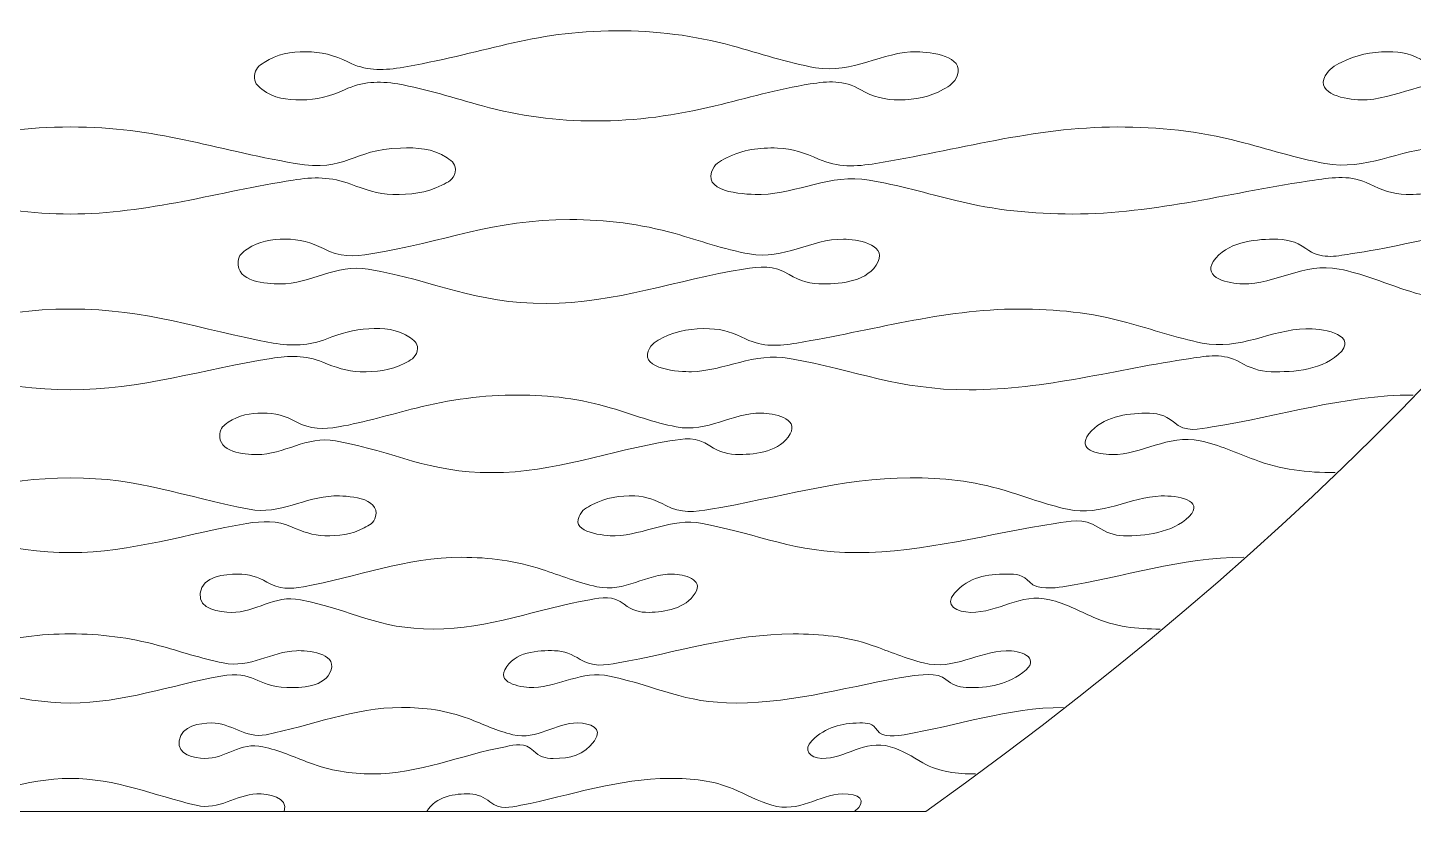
# Model space of a CAD drawing. Header units: centimetres. Extents: x -29.7 to 21.6, y -14.4 to 13.7.
# Drawn here: x -14.501 to -11.271, y -14.423 to -12.594 of the extents above; entities that cross this region are included whole.
import ezdxf

# ---------------------------------------------------------------- set-up
doc = ezdxf.new("R2010")
doc.units = ezdxf.units.CM
doc.header["$MEASUREMENT"] = 0
doc.layers.add('Layer 1', color=7, linetype='Continuous')

msp = doc.modelspace()

# ---------------------------------------------------------------- linework, layer by layer
at = {"layer": 'Layer 1', "color": 1, "lineweight": 9}
for points, knots in [([(-9.41625, -4.44965), (-9.41625, -7.29819), (-9.41625, -8.72246), (-9.66551, -10.14675), (-9.66551, -10.14675), (-9.91477, -11.57102), (-10.41326, -12.99531), (-12.40724, -14.41959)], [0, 0, 0, 0, 0.3333333, 0.3333333, 0.3333333, 0.3333333, 1, 1, 1, 1]), ([(-13.12894, -12.6011), (-13.32593, -12.6011), (-13.44388, -12.65647), (-13.63302, -12.68718), (-13.63302, -12.68718), (-13.67622, -12.69418), (-13.71389, -12.69431), (-13.7548, -12.67375), (-13.7548, -12.67375), (-13.78632, -12.65791), (-13.81708, -12.6497), (-13.85269, -12.65013), (-13.85269, -12.65013), (-13.88791, -12.65055), (-13.9189, -12.65425), (-13.94973, -12.67484), (-13.94973, -12.67484), (-13.96174, -12.68285), (-13.97101, -12.68986), (-13.97228, -12.70612)], [0, 0, 0, 0, 0.1666667, 0.1666667, 0.1666667, 0.1666667, 0.3333333, 0.3333333, 0.3333333, 0.3333333, 0.5, 0.5, 0.5, 0.5, 0.6666667, 0.6666667, 0.6666667, 0.6666667, 1, 1, 1, 1]), ([(-13.12894, -12.6011), (-13.03654, -12.6011), (-12.94788, -12.61175), (-12.85857, -12.63628), (-12.85857, -12.63628), (-12.79422, -12.65397), (-12.73115, -12.67555), (-12.66495, -12.68718), (-12.66495, -12.68718), (-12.57801, -12.70242), (-12.5102, -12.64911), (-12.42806, -12.65013), (-12.42806, -12.65013), (-12.39628, -12.65052), (-12.31652, -12.6595), (-12.33452, -12.70612)], [0, 0, 0, 0, 0.2, 0.2, 0.2, 0.2, 0.4, 0.4, 0.4, 0.4, 0.6, 0.6, 0.6, 0.6, 1, 1, 1, 1]), ([(-10.58427, -12.6011), (-10.77242, -12.6011), (-10.9469, -12.65976), (-11.12847, -12.68718), (-11.12847, -12.68718), (-11.16949, -12.69334), (-11.20509, -12.69928), (-11.24404, -12.67375), (-11.24404, -12.67375), (-11.27154, -12.65572), (-11.29867, -12.64973), (-11.3309, -12.65013), (-11.3309, -12.65013), (-11.36965, -12.6506), (-11.40441, -12.65698), (-11.43947, -12.67484), (-11.43947, -12.67484), (-11.45461, -12.68256), (-11.46783, -12.69006), (-11.47661, -12.70612)], [0, 0, 0, 0, 0.1666667, 0.1666667, 0.1666667, 0.1666667, 0.3333333, 0.3333333, 0.3333333, 0.3333333, 0.5, 0.5, 0.5, 0.5, 0.6666667, 0.6666667, 0.6666667, 0.6666667, 1, 1, 1, 1]), ([(-13.97228, -12.70612), (-13.97352, -12.72163), (-13.966, -12.72903), (-13.95497, -12.73741), (-13.95497, -12.73741), (-13.92642, -12.75914), (-13.8974, -12.76172), (-13.86395, -12.76212), (-13.86395, -12.76212), (-13.82729, -12.76258), (-13.79542, -12.75338), (-13.76259, -12.73851), (-13.76259, -12.73851), (-13.72099, -12.71962), (-13.68253, -12.71751), (-13.63838, -12.72508), (-13.63838, -12.72508), (-13.571, -12.73666), (-13.50658, -12.75796), (-13.44107, -12.77596), (-13.44107, -12.77596), (-13.35417, -12.79982), (-13.26796, -12.81114), (-13.17789, -12.81114)], [0, 0, 0, 0, 0.1428571, 0.1428571, 0.1428571, 0.1428571, 0.2857143, 0.2857143, 0.2857143, 0.2857143, 0.4285714, 0.4285714, 0.4285714, 0.4285714, 0.5714286, 0.5714286, 0.5714286, 0.5714286, 0.7142857, 0.7142857, 0.7142857, 0.7142857, 1, 1, 1, 1]), ([(-12.33452, -12.70612), (-12.3408, -12.7224), (-12.35259, -12.72962), (-12.36643, -12.73741), (-12.36643, -12.73741), (-12.39932, -12.7559), (-12.43205, -12.76168), (-12.46896, -12.76212), (-12.46896, -12.76212), (-12.50225, -12.76253), (-12.53047, -12.75508), (-12.55933, -12.73851), (-12.55933, -12.73851), (-12.59903, -12.71566), (-12.63539, -12.71844), (-12.67728, -12.72508), (-12.67728, -12.72508), (-12.75226, -12.73701), (-12.82482, -12.75806), (-12.89832, -12.77596), (-12.89832, -12.77596), (-12.99072, -12.79847), (-13.08249, -12.81114), (-13.17789, -12.81114)], [0, 0, 0, 0, 0.1428571, 0.1428571, 0.1428571, 0.1428571, 0.2857143, 0.2857143, 0.2857143, 0.2857143, 0.4285714, 0.4285714, 0.4285714, 0.4285714, 0.5714286, 0.5714286, 0.5714286, 0.5714286, 0.7142857, 0.7142857, 0.7142857, 0.7142857, 1, 1, 1, 1]), ([(-11.47661, -12.70612), (-11.49997, -12.74886), (-11.42634, -12.76172), (-11.39439, -12.76212), (-11.39439, -12.76212), (-11.31034, -12.76317), (-11.2408, -12.70845), (-11.15158, -12.72508), (-11.15158, -12.72508), (-11.09169, -12.73626), (-11.03549, -12.75783), (-10.97796, -12.77596), (-10.97796, -12.77596), (-10.89663, -12.8016), (-10.81595, -12.81114), (-10.73119, -12.81114)], [0, 0, 0, 0, 0.2, 0.2, 0.2, 0.2, 0.4, 0.4, 0.4, 0.4, 0.6, 0.6, 0.6, 0.6, 1, 1, 1, 1]), ([(-15.29794, -12.93022), (-15.30102, -12.91257), (-15.29166, -12.90563), (-15.27899, -12.8972), (-15.27899, -12.8972), (-15.24398, -12.87397), (-15.20935, -12.87326), (-15.1704, -12.87428), (-15.1704, -12.87428), (-15.05589, -12.87726), (-15.04688, -12.93122), (-14.92483, -12.91015), (-14.92483, -12.91015), (-14.72965, -12.87645), (-14.6044, -12.82517), (-14.40121, -12.82517)], [0, 0, 0, 0, 0.2, 0.2, 0.2, 0.2, 0.4, 0.4, 0.4, 0.4, 0.6, 0.6, 0.6, 0.6, 1, 1, 1, 1]), ([(-13.50456, -12.93022), (-13.50148, -12.91257), (-13.51085, -12.90563), (-13.52351, -12.8972), (-13.52351, -12.8972), (-13.55853, -12.87397), (-13.59313, -12.87326), (-13.6321, -12.87428), (-13.6321, -12.87428), (-13.74655, -12.87726), (-13.75558, -12.93122), (-13.87766, -12.91015), (-13.87766, -12.91015), (-14.07282, -12.87645), (-14.1981, -12.82517), (-14.40121, -12.82517)], [0, 0, 0, 0, 0.2, 0.2, 0.2, 0.2, 0.4, 0.4, 0.4, 0.4, 0.6, 0.6, 0.6, 0.6, 1, 1, 1, 1]), ([(-12.90674, -12.93022), (-12.90121, -12.91117), (-12.88776, -12.90499), (-12.87241, -12.8972), (-12.87241, -12.8972), (-12.83352, -12.87752), (-12.79547, -12.87317), (-12.75314, -12.87428), (-12.75314, -12.87428), (-12.71842, -12.87519), (-12.68851, -12.88601), (-12.65768, -12.89985), (-12.65768, -12.89985), (-12.61238, -12.92021), (-12.57072, -12.91758), (-12.52431, -12.91015), (-12.52431, -12.91015), (-12.33681, -12.88021), (-12.15517, -12.82517), (-11.96108, -12.82517)], [0, 0, 0, 0, 0.1666667, 0.1666667, 0.1666667, 0.1666667, 0.3333333, 0.3333333, 0.3333333, 0.3333333, 0.5, 0.5, 0.5, 0.5, 0.6666667, 0.6666667, 0.6666667, 0.6666667, 1, 1, 1, 1]), ([(-11.11336, -12.93022), (-11.08433, -12.88495), (-11.18107, -12.87342), (-11.21478, -12.87428), (-11.21478, -12.87428), (-11.3041, -12.87657), (-11.3817, -12.92809), (-11.4771, -12.91015), (-11.4771, -12.91015), (-11.54547, -12.89732), (-11.61142, -12.8762), (-11.67844, -12.85875), (-11.67844, -12.85875), (-11.77195, -12.83442), (-11.8649, -12.82517), (-11.96108, -12.82517)], [0, 0, 0, 0, 0.2, 0.2, 0.2, 0.2, 0.4, 0.4, 0.4, 0.4, 0.6, 0.6, 0.6, 0.6, 1, 1, 1, 1]), ([(-15.29794, -12.93022), (-15.29401, -12.94867), (-15.28126, -12.95371), (-15.26701, -12.96088), (-15.26701, -12.96088), (-15.22974, -12.97966), (-15.19314, -12.9832), (-15.15273, -12.9822), (-15.15273, -12.9822), (-15.11761, -12.98132), (-15.08662, -12.97085), (-15.05478, -12.95842), (-15.05478, -12.95842), (-15.00931, -12.94072), (-14.96706, -12.94157), (-14.92048, -12.94884), (-14.92048, -12.94884), (-14.74752, -12.97583), (-14.58028, -13.02788), (-14.40121, -13.02788)], [0, 0, 0, 0, 0.1666667, 0.1666667, 0.1666667, 0.1666667, 0.3333333, 0.3333333, 0.3333333, 0.3333333, 0.5, 0.5, 0.5, 0.5, 0.6666667, 0.6666667, 0.6666667, 0.6666667, 1, 1, 1, 1]), ([(-13.50456, -12.93022), (-13.50849, -12.94867), (-13.52125, -12.95371), (-13.53545, -12.96088), (-13.53545, -12.96088), (-13.57277, -12.97966), (-13.60935, -12.9832), (-13.64974, -12.9822), (-13.64974, -12.9822), (-13.68486, -12.98132), (-13.71586, -12.97085), (-13.74773, -12.95842), (-13.74773, -12.95842), (-13.79319, -12.94072), (-13.83544, -12.94157), (-13.88198, -12.94884), (-13.88198, -12.94884), (-14.05495, -12.97583), (-14.2222, -13.02788), (-14.40121, -13.02788)], [0, 0, 0, 0, 0.1666667, 0.1666667, 0.1666667, 0.1666667, 0.3333333, 0.3333333, 0.3333333, 0.3333333, 0.5, 0.5, 0.5, 0.5, 0.6666667, 0.6666667, 0.6666667, 0.6666667, 1, 1, 1, 1]), ([(-12.90674, -12.93022), (-12.92428, -12.97979), (-12.8223, -12.98297), (-12.79098, -12.9822), (-12.79098, -12.9822), (-12.70563, -12.98009), (-12.63045, -12.93332), (-12.53985, -12.94884), (-12.53985, -12.94884), (-12.47119, -12.96059), (-12.40462, -12.98006), (-12.33724, -12.99665), (-12.33724, -12.99665), (-12.24726, -13.01881), (-12.15775, -13.02788), (-12.06539, -13.02788)], [0, 0, 0, 0, 0.2, 0.2, 0.2, 0.2, 0.4, 0.4, 0.4, 0.4, 0.6, 0.6, 0.6, 0.6, 1, 1, 1, 1]), ([(-11.11336, -12.93022), (-11.12641, -12.94694), (-11.14324, -12.95368), (-11.16166, -12.96088), (-11.16166, -12.96088), (-11.2031, -12.97712), (-11.24375, -12.98333), (-11.28803, -12.9822), (-11.28803, -12.9822), (-11.31902, -12.9814), (-11.34544, -12.97198), (-11.37253, -12.95842), (-11.37253, -12.95842), (-11.41658, -12.9364), (-11.45674, -12.94245), (-11.50135, -12.94884), (-11.50135, -12.94884), (-11.68928, -12.97579), (-11.87187, -13.02788), (-12.06539, -13.02788)], [0, 0, 0, 0, 0.1666667, 0.1666667, 0.1666667, 0.1666667, 0.3333333, 0.3333333, 0.3333333, 0.3333333, 0.5, 0.5, 0.5, 0.5, 0.6666667, 0.6666667, 0.6666667, 0.6666667, 1, 1, 1, 1]), ([(-13.237, -13.0409), (-13.41871, -13.0409), (-13.52665, -13.09227), (-13.70093, -13.12096), (-13.70093, -13.12096), (-13.74027, -13.12744), (-13.77443, -13.1278), (-13.81158, -13.10848), (-13.81158, -13.10848), (-13.84012, -13.09366), (-13.86794, -13.0861), (-13.90035, -13.08651), (-13.90035, -13.08651), (-13.93274, -13.08692), (-13.96112, -13.0905), (-13.9894, -13.1095), (-13.9894, -13.1095), (-14.00055, -13.11696), (-14.00906, -13.12359), (-14.01054, -13.1386)], [0, 0, 0, 0, 0.1666667, 0.1666667, 0.1666667, 0.1666667, 0.3333333, 0.3333333, 0.3333333, 0.3333333, 0.5, 0.5, 0.5, 0.5, 0.6666667, 0.6666667, 0.6666667, 0.6666667, 1, 1, 1, 1]), ([(-13.237, -13.0409), (-13.15309, -13.0409), (-13.07273, -13.05057), (-12.99177, -13.07365), (-12.99177, -13.07365), (-12.93417, -13.09006), (-12.8778, -13.11018), (-12.81841, -13.12096), (-12.81841, -13.12096), (-12.73786, -13.13559), (-12.67542, -13.08554), (-12.59948, -13.08651), (-12.59948, -13.08651), (-12.56997, -13.08689), (-12.4994, -13.09727), (-12.51881, -13.1386)], [0, 0, 0, 0, 0.2, 0.2, 0.2, 0.2, 0.4, 0.4, 0.4, 0.4, 0.6, 0.6, 0.6, 0.6, 1, 1, 1, 1]), ([(-10.90854, -13.0409), (-11.08449, -13.0409), (-11.24787, -13.09536), (-11.41776, -13.12096), (-11.41776, -13.12096), (-11.45461, -13.12649), (-11.48659, -13.13411), (-11.52141, -13.10848), (-11.52141, -13.10848), (-11.54527, -13.09091), (-11.56904, -13.08617), (-11.59767, -13.08651), (-11.59767, -13.08651), (-11.64336, -13.08708), (-11.70692, -13.09267), (-11.73742, -13.1386)], [0, 0, 0, 0, 0.2, 0.2, 0.2, 0.2, 0.4, 0.4, 0.4, 0.4, 0.6, 0.6, 0.6, 0.6, 1, 1, 1, 1]), ([(-14.01054, -13.1386), (-14.01522, -13.18666), (-13.94469, -13.19027), (-13.91314, -13.19067), (-13.91314, -13.19067), (-13.8413, -13.19158), (-13.78324, -13.14279), (-13.70701, -13.15624), (-13.70701, -13.15624), (-13.54619, -13.18462), (-13.46148, -13.23628), (-13.29235, -13.23628)], [0, 0, 0, 0, 0.25, 0.25, 0.25, 0.25, 0.5, 0.5, 0.5, 0.5, 1, 1, 1, 1]), ([(-12.51881, -13.1386), (-12.54113, -13.18621), (-12.60473, -13.19014), (-12.64573, -13.19067), (-12.64573, -13.19067), (-12.67558, -13.19103), (-12.70052, -13.18444), (-12.72601, -13.16869), (-12.72601, -13.16869), (-12.76179, -13.1466), (-12.79445, -13.15015), (-12.83232, -13.15624), (-12.83232, -13.15624), (-12.98604, -13.18088), (-13.13214, -13.23628), (-13.29235, -13.23628)], [0, 0, 0, 0, 0.2, 0.2, 0.2, 0.2, 0.4, 0.4, 0.4, 0.4, 0.6, 0.6, 0.6, 0.6, 1, 1, 1, 1]), ([(-11.73742, -13.1386), (-11.76272, -13.17676), (-11.70067, -13.19027), (-11.66947, -13.19067), (-11.66947, -13.19067), (-11.59135, -13.19165), (-11.52708, -13.13992), (-11.44385, -13.15624), (-11.44385, -13.15624), (-11.39155, -13.16648), (-11.34301, -13.18659), (-11.29313, -13.20353), (-11.29313, -13.20353), (-11.22113, -13.22795), (-11.14981, -13.23628), (-11.07454, -13.23628)], [0, 0, 0, 0, 0.2, 0.2, 0.2, 0.2, 0.4, 0.4, 0.4, 0.4, 0.6, 0.6, 0.6, 0.6, 1, 1, 1, 1]), ([(-15.20941, -13.34698), (-15.21275, -13.33122), (-15.20503, -13.32433), (-15.1936, -13.3163), (-15.1936, -13.3163), (-15.16241, -13.29433), (-15.13142, -13.29402), (-15.09634, -13.29497), (-15.09634, -13.29497), (-15.06135, -13.29591), (-15.03046, -13.30669), (-14.99857, -13.31875), (-14.99857, -13.31875), (-14.95642, -13.33471), (-14.91735, -13.33614), (-14.87362, -13.32833), (-14.87362, -13.32833), (-14.69682, -13.29673), (-14.5857, -13.24928), (-14.40121, -13.24928)], [0, 0, 0, 0, 0.1666667, 0.1666667, 0.1666667, 0.1666667, 0.3333333, 0.3333333, 0.3333333, 0.3333333, 0.5, 0.5, 0.5, 0.5, 0.6666667, 0.6666667, 0.6666667, 0.6666667, 1, 1, 1, 1]), ([(-13.59309, -13.34698), (-13.58975, -13.33122), (-13.59744, -13.32433), (-13.6089, -13.3163), (-13.6089, -13.3163), (-13.64012, -13.29433), (-13.67104, -13.29402), (-13.70613, -13.29497), (-13.70613, -13.29497), (-13.74112, -13.29591), (-13.77205, -13.30669), (-13.80389, -13.31875), (-13.80389, -13.31875), (-13.84608, -13.33471), (-13.88515, -13.33614), (-13.92888, -13.32833), (-13.92888, -13.32833), (-14.10565, -13.29673), (-14.21679, -13.24928), (-14.40121, -13.24928)], [0, 0, 0, 0, 0.1666667, 0.1666667, 0.1666667, 0.1666667, 0.3333333, 0.3333333, 0.3333333, 0.3333333, 0.5, 0.5, 0.5, 0.5, 0.6666667, 0.6666667, 0.6666667, 0.6666667, 1, 1, 1, 1]), ([(-13.05431, -13.34698), (-13.0482, -13.3297), (-13.03563, -13.32358), (-13.02113, -13.3163), (-13.02113, -13.3163), (-12.98551, -13.29839), (-12.95066, -13.2939), (-12.91181, -13.29497), (-12.91181, -13.29497), (-12.88088, -13.29582), (-12.8546, -13.3057), (-12.82754, -13.31875), (-12.82754, -13.31875), (-12.78679, -13.33834), (-12.74968, -13.33513), (-12.70798, -13.32833), (-12.70798, -13.32833), (-12.53583, -13.30039), (-12.36917, -13.24928), (-12.19084, -13.24928)], [0, 0, 0, 0, 0.1666667, 0.1666667, 0.1666667, 0.1666667, 0.3333333, 0.3333333, 0.3333333, 0.3333333, 0.5, 0.5, 0.5, 0.5, 0.6666667, 0.6666667, 0.6666667, 0.6666667, 1, 1, 1, 1]), ([(-11.43798, -13.34698), (-11.40585, -13.30572), (-11.48754, -13.29408), (-11.52158, -13.29497), (-11.52158, -13.29497), (-11.60389, -13.29713), (-11.67491, -13.34592), (-11.76325, -13.32833), (-11.76325, -13.32833), (-11.82297, -13.31644), (-11.88031, -13.29671), (-11.93877, -13.28054), (-11.93877, -13.28054), (-12.02209, -13.25743), (-12.10487, -13.24928), (-12.19084, -13.24928)], [0, 0, 0, 0, 0.2, 0.2, 0.2, 0.2, 0.4, 0.4, 0.4, 0.4, 0.6, 0.6, 0.6, 0.6, 1, 1, 1, 1]), ([(-15.20941, -13.34698), (-15.20519, -13.36374), (-15.19348, -13.36869), (-15.18032, -13.37537), (-15.18032, -13.37537), (-15.14657, -13.39247), (-15.11345, -13.39604), (-15.0767, -13.39511), (-15.0767, -13.39511), (-15.04525, -13.39428), (-15.01775, -13.38461), (-14.98938, -13.3731), (-14.98938, -13.3731), (-14.9485, -13.3565), (-14.9107, -13.35753), (-14.86877, -13.36422), (-14.86877, -13.36422), (-14.71302, -13.38909), (-14.56276, -13.43739), (-14.40121, -13.43739)], [0, 0, 0, 0, 0.1666667, 0.1666667, 0.1666667, 0.1666667, 0.3333333, 0.3333333, 0.3333333, 0.3333333, 0.5, 0.5, 0.5, 0.5, 0.6666667, 0.6666667, 0.6666667, 0.6666667, 1, 1, 1, 1]), ([(-13.59309, -13.34698), (-13.59731, -13.36374), (-13.60899, -13.36869), (-13.62219, -13.37537), (-13.62219, -13.37537), (-13.65596, -13.39247), (-13.68905, -13.39604), (-13.72577, -13.39511), (-13.72577, -13.39511), (-13.75722, -13.39428), (-13.78478, -13.38461), (-13.81309, -13.3731), (-13.81309, -13.3731), (-13.85397, -13.3565), (-13.8918, -13.35753), (-13.93369, -13.36422), (-13.93369, -13.36422), (-14.08948, -13.38909), (-14.23973, -13.43739), (-14.40121, -13.43739)], [0, 0, 0, 0, 0.1666667, 0.1666667, 0.1666667, 0.1666667, 0.3333333, 0.3333333, 0.3333333, 0.3333333, 0.5, 0.5, 0.5, 0.5, 0.6666667, 0.6666667, 0.6666667, 0.6666667, 1, 1, 1, 1]), ([(-13.05431, -13.34698), (-13.07209, -13.38945), (-12.98169, -13.39581), (-12.9539, -13.39511), (-12.9539, -13.39511), (-12.8761, -13.39312), (-12.80804, -13.3494), (-12.72526, -13.36422), (-12.72526, -13.36422), (-12.56591, -13.39273), (-12.47342, -13.43739), (-12.30673, -13.43739)], [0, 0, 0, 0, 0.25, 0.25, 0.25, 0.25, 0.5, 0.5, 0.5, 0.5, 1, 1, 1, 1]), ([(-11.43798, -13.34698), (-11.47893, -13.3914), (-11.55081, -13.39647), (-11.60294, -13.39511), (-11.60294, -13.39511), (-11.62997, -13.39439), (-11.65246, -13.38596), (-11.67553, -13.3731), (-11.67553, -13.3731), (-11.71487, -13.35117), (-11.75041, -13.35849), (-11.79018, -13.36422), (-11.79018, -13.36422), (-11.9623, -13.38907), (-12.12941, -13.43739), (-12.30673, -13.43739)], [0, 0, 0, 0, 0.2, 0.2, 0.2, 0.2, 0.4, 0.4, 0.4, 0.4, 0.6, 0.6, 0.6, 0.6, 1, 1, 1, 1]), ([(-13.35803, -13.44943), (-13.4392, -13.44943), (-13.51722, -13.46002), (-13.59583, -13.47972), (-13.59583, -13.47972), (-13.65593, -13.49481), (-13.7151, -13.51311), (-13.7765, -13.52352), (-13.7765, -13.52352), (-13.81162, -13.52947), (-13.84185, -13.53009), (-13.87485, -13.51198), (-13.87485, -13.51198), (-13.90005, -13.49818), (-13.92456, -13.49126), (-13.95353, -13.49164), (-13.95353, -13.49164), (-13.98279, -13.49203), (-14.00828, -13.49553), (-14.03361, -13.51291), (-14.03361, -13.51291), (-14.04379, -13.51988), (-14.05148, -13.52622), (-14.05305, -13.53985)], [0, 0, 0, 0, 0.1428571, 0.1428571, 0.1428571, 0.1428571, 0.2857143, 0.2857143, 0.2857143, 0.2857143, 0.4285714, 0.4285714, 0.4285714, 0.4285714, 0.5714286, 0.5714286, 0.5714286, 0.5714286, 0.7142857, 0.7142857, 0.7142857, 0.7142857, 1, 1, 1, 1]), ([(-13.35803, -13.44943), (-13.28344, -13.44943), (-13.21229, -13.45809), (-13.14055, -13.47972), (-13.14055, -13.47972), (-13.09028, -13.49489), (-13.04122, -13.51356), (-12.98921, -13.52352), (-12.98921, -13.52352), (-12.91578, -13.53759), (-12.85977, -13.49075), (-12.79081, -13.49164), (-12.79081, -13.49164), (-12.76283, -13.49201), (-12.7033, -13.50322), (-12.72359, -13.53985)], [0, 0, 0, 0, 0.2, 0.2, 0.2, 0.2, 0.4, 0.4, 0.4, 0.4, 0.6, 0.6, 0.6, 0.6, 1, 1, 1, 1]), ([(-11.2716, -13.44943), (-11.43344, -13.44943), (-11.58353, -13.49972), (-11.73974, -13.52352), (-11.73974, -13.52352), (-11.77211, -13.52846), (-11.8003, -13.53804), (-11.83037, -13.51198), (-11.83037, -13.51198), (-11.85027, -13.49474), (-11.87049, -13.49132), (-11.8954, -13.49164), (-11.8954, -13.49164), (-11.93942, -13.49219), (-11.99595, -13.5), (-12.02723, -13.53985)], [0, 0, 0, 0, 0.2, 0.2, 0.2, 0.2, 0.4, 0.4, 0.4, 0.4, 0.6, 0.6, 0.6, 0.6, 1, 1, 1, 1]), ([(-14.05305, -13.53985), (-14.05803, -13.58288), (-13.99633, -13.58766), (-13.9675, -13.58805), (-13.9675, -13.58805), (-13.90305, -13.58887), (-13.85187, -13.54348), (-13.78317, -13.55618), (-13.78317, -13.55618), (-13.63983, -13.58266), (-13.57012, -13.63024), (-13.41861, -13.63024)], [0, 0, 0, 0, 0.25, 0.25, 0.25, 0.25, 0.5, 0.5, 0.5, 0.5, 1, 1, 1, 1]), ([(-12.72359, -13.53985), (-12.7468, -13.58164), (-12.80247, -13.58753), (-12.84142, -13.58805), (-12.84142, -13.58805), (-12.86763, -13.58838), (-12.88903, -13.58262), (-12.91086, -13.56771), (-12.91086, -13.56771), (-12.94225, -13.54622), (-12.97095, -13.55066), (-13.00443, -13.55618), (-13.00443, -13.55618), (-13.14287, -13.57892), (-13.27402, -13.63024), (-13.41861, -13.63024)], [0, 0, 0, 0, 0.2, 0.2, 0.2, 0.2, 0.4, 0.4, 0.4, 0.4, 0.6, 0.6, 0.6, 0.6, 1, 1, 1, 1]), ([(-12.02723, -13.53985), (-12.05669, -13.57738), (-12.00841, -13.58758), (-11.97398, -13.58805), (-11.97398, -13.58805), (-11.90273, -13.58897), (-11.84471, -13.54004), (-11.76828, -13.55618), (-11.76828, -13.55618), (-11.72391, -13.56552), (-11.68348, -13.58416), (-11.64169, -13.59996), (-11.64169, -13.59996), (-11.57983, -13.62331), (-11.51856, -13.63024), (-11.45337, -13.63024)], [0, 0, 0, 0, 0.2, 0.2, 0.2, 0.2, 0.4, 0.4, 0.4, 0.4, 0.6, 0.6, 0.6, 0.6, 1, 1, 1, 1]), ([(-15.11247, -13.73272), (-15.12395, -13.68691), (-15.04439, -13.68375), (-15.01497, -13.68457), (-15.01497, -13.68457), (-14.94729, -13.68647), (-14.89028, -13.72921), (-14.81746, -13.71547), (-14.81746, -13.71547), (-14.66059, -13.68583), (-14.56561, -13.6423), (-14.40121, -13.6423)], [0, 0, 0, 0, 0.25, 0.25, 0.25, 0.25, 0.5, 0.5, 0.5, 0.5, 1, 1, 1, 1]), ([(-13.69002, -13.73272), (-13.67851, -13.68691), (-13.7581, -13.68375), (-13.78749, -13.68457), (-13.78749, -13.68457), (-13.85521, -13.68647), (-13.91222, -13.72921), (-13.98504, -13.71547), (-13.98504, -13.71547), (-14.14191, -13.68583), (-14.23685, -13.6423), (-14.40121, -13.6423)], [0, 0, 0, 0, 0.25, 0.25, 0.25, 0.25, 0.5, 0.5, 0.5, 0.5, 1, 1, 1, 1]), ([(-13.21589, -13.73272), (-13.20941, -13.71726), (-13.19779, -13.71114), (-13.18427, -13.7043), (-13.18427, -13.7043), (-13.15243, -13.68817), (-13.12121, -13.68358), (-13.08616, -13.68457), (-13.08616, -13.68457), (-13.05919, -13.68536), (-13.0369, -13.69434), (-13.0138, -13.70659), (-13.0138, -13.70659), (-12.97818, -13.72548), (-12.94588, -13.7216), (-12.90932, -13.71547), (-12.90932, -13.71547), (-12.75446, -13.68949), (-12.60489, -13.6423), (-12.44409, -13.6423)], [0, 0, 0, 0, 0.1666667, 0.1666667, 0.1666667, 0.1666667, 0.3333333, 0.3333333, 0.3333333, 0.3333333, 0.5, 0.5, 0.5, 0.5, 0.6666667, 0.6666667, 0.6666667, 0.6666667, 1, 1, 1, 1]), ([(-11.79348, -13.73272), (-11.75686, -13.69298), (-11.82143, -13.68356), (-11.85867, -13.68457), (-11.85867, -13.68457), (-11.93307, -13.68663), (-11.9965, -13.73284), (-12.07692, -13.71547), (-12.07692, -13.71547), (-12.12761, -13.7045), (-12.17575, -13.68614), (-12.22508, -13.67121), (-12.22508, -13.67121), (-12.2974, -13.64929), (-12.36917, -13.6423), (-12.44409, -13.6423)], [0, 0, 0, 0, 0.2, 0.2, 0.2, 0.2, 0.4, 0.4, 0.4, 0.4, 0.6, 0.6, 0.6, 0.6, 1, 1, 1, 1]), ([(-15.11247, -13.73272), (-15.10812, -13.74767), (-15.09761, -13.75271), (-15.08554, -13.75897), (-15.08554, -13.75897), (-15.05569, -13.77448), (-15.02646, -13.77811), (-14.99373, -13.77721), (-14.99373, -13.77721), (-14.96618, -13.77647), (-14.94245, -13.7675), (-14.9179, -13.75687), (-14.9179, -13.75687), (-14.88207, -13.74129), (-14.84907, -13.7425), (-14.81218, -13.74865), (-14.81218, -13.74865), (-14.67529, -13.77156), (-14.54371, -13.8163), (-14.40121, -13.8163)], [0, 0, 0, 0, 0.1666667, 0.1666667, 0.1666667, 0.1666667, 0.3333333, 0.3333333, 0.3333333, 0.3333333, 0.5, 0.5, 0.5, 0.5, 0.6666667, 0.6666667, 0.6666667, 0.6666667, 1, 1, 1, 1]), ([(-13.69002, -13.73272), (-13.69439, -13.74767), (-13.70488, -13.75271), (-13.71697, -13.75897), (-13.71697, -13.75897), (-13.74678, -13.77448), (-13.77601, -13.77811), (-13.80874, -13.77721), (-13.80874, -13.77721), (-13.83632, -13.77647), (-13.86006, -13.7675), (-13.88457, -13.75687), (-13.88457, -13.75687), (-13.92044, -13.74129), (-13.95339, -13.7425), (-13.99024, -13.74865), (-13.99024, -13.74865), (-14.12718, -13.77156), (-14.25875, -13.8163), (-14.40121, -13.8163)], [0, 0, 0, 0, 0.1666667, 0.1666667, 0.1666667, 0.1666667, 0.3333333, 0.3333333, 0.3333333, 0.3333333, 0.5, 0.5, 0.5, 0.5, 0.6666667, 0.6666667, 0.6666667, 0.6666667, 1, 1, 1, 1]), ([(-13.21589, -13.73272), (-13.2338, -13.76966), (-13.15714, -13.77789), (-13.13164, -13.77721), (-13.13164, -13.77721), (-13.06227, -13.77535), (-13.00237, -13.73437), (-12.92801, -13.74865), (-12.92801, -13.74865), (-12.78924, -13.77531), (-12.71564, -13.8163), (-12.56947, -13.8163)], [0, 0, 0, 0, 0.25, 0.25, 0.25, 0.25, 0.5, 0.5, 0.5, 0.5, 1, 1, 1, 1]), ([(-11.79348, -13.73272), (-11.83348, -13.77025), (-11.89694, -13.7786), (-11.94668, -13.77721), (-11.94668, -13.77721), (-11.96963, -13.77657), (-11.98796, -13.76917), (-12.00674, -13.75687), (-12.00674, -13.75687), (-12.04084, -13.73451), (-12.07151, -13.74355), (-12.10607, -13.74865), (-12.10607, -13.74865), (-12.26048, -13.77152), (-12.41012, -13.8163), (-12.56947, -13.8163)], [0, 0, 0, 0, 0.2, 0.2, 0.2, 0.2, 0.4, 0.4, 0.4, 0.4, 0.6, 0.6, 0.6, 0.6, 1, 1, 1, 1]), ([(-13.48967, -13.82742), (-13.61881, -13.82742), (-13.73529, -13.8739), (-13.85832, -13.89595), (-13.85832, -13.89595), (-13.88895, -13.90143), (-13.91491, -13.90224), (-13.94338, -13.88526), (-13.94338, -13.88526), (-13.96495, -13.87243), (-13.98593, -13.86612), (-14.01123, -13.86646), (-14.01123, -13.86646), (-14.04068, -13.86687), (-14.09354, -13.86997), (-14.09904, -13.91101)], [0, 0, 0, 0, 0.2, 0.2, 0.2, 0.2, 0.4, 0.4, 0.4, 0.4, 0.6, 0.6, 0.6, 0.6, 1, 1, 1, 1]), ([(-13.48967, -13.82742), (-13.42506, -13.82742), (-13.36386, -13.83514), (-13.30206, -13.85545), (-13.30206, -13.85545), (-13.25958, -13.86942), (-13.21842, -13.88673), (-13.17417, -13.89595), (-13.17417, -13.89595), (-13.10835, -13.90963), (-13.05968, -13.8656), (-12.99838, -13.86646), (-12.99838, -13.86646), (-12.97125, -13.86683), (-12.92434, -13.87865), (-12.94513, -13.91101)], [0, 0, 0, 0, 0.2, 0.2, 0.2, 0.2, 0.4, 0.4, 0.4, 0.4, 0.6, 0.6, 0.6, 0.6, 1, 1, 1, 1]), ([(-11.66656, -13.82742), (-11.81266, -13.82742), (-11.9476, -13.8738), (-12.0883, -13.89595), (-12.0883, -13.89595), (-12.10741, -13.89894), (-12.14822, -13.90393), (-12.16509, -13.88526), (-12.16509, -13.88526), (-12.1806, -13.86814), (-12.19729, -13.86618), (-12.21836, -13.86646), (-12.21836, -13.86646), (-12.26651, -13.86711), (-12.30523, -13.87194), (-12.34073, -13.91101)], [0, 0, 0, 0, 0.2, 0.2, 0.2, 0.2, 0.4, 0.4, 0.4, 0.4, 0.6, 0.6, 0.6, 0.6, 1, 1, 1, 1]), ([(-14.09904, -13.91101), (-14.10407, -13.94895), (-14.05246, -13.95524), (-14.02618, -13.95559), (-14.02618, -13.95559), (-13.9697, -13.95638), (-13.92617, -13.91406), (-13.86545, -13.92611), (-13.86545, -13.92611), (-13.74039, -13.95098), (-13.68787, -13.9946), (-13.5545, -13.9946)], [0, 0, 0, 0, 0.25, 0.25, 0.25, 0.25, 0.5, 0.5, 0.5, 0.5, 1, 1, 1, 1]), ([(-12.94513, -13.91101), (-12.96817, -13.94692), (-13.01589, -13.95507), (-13.05251, -13.95559), (-13.05251, -13.95559), (-13.0749, -13.9559), (-13.09261, -13.95094), (-13.11044, -13.93681), (-13.11044, -13.93681), (-13.13705, -13.9157), (-13.16156, -13.92115), (-13.1904, -13.92611), (-13.1904, -13.92611), (-13.31214, -13.94709), (-13.42676, -13.9946), (-13.5545, -13.9946)], [0, 0, 0, 0, 0.2, 0.2, 0.2, 0.2, 0.4, 0.4, 0.4, 0.4, 0.6, 0.6, 0.6, 0.6, 1, 1, 1, 1]), ([(-12.34073, -13.91101), (-12.36686, -13.93979), (-12.33302, -13.95517), (-12.30245, -13.95559), (-12.30245, -13.95559), (-12.23863, -13.95649), (-12.18792, -13.90987), (-12.11884, -13.92611), (-12.11884, -13.92611), (-12.08261, -13.93465), (-12.05076, -13.95189), (-12.01738, -13.96659), (-12.01738, -13.96659), (-11.96622, -13.98915), (-11.9156, -13.9946), (-11.86097, -13.9946)], [0, 0, 0, 0, 0.2, 0.2, 0.2, 0.2, 0.4, 0.4, 0.4, 0.4, 0.6, 0.6, 0.6, 0.6, 1, 1, 1, 1]), ([(-15.00876, -14.08936), (-15.02034, -14.04952), (-14.95443, -14.04404), (-14.92771, -14.04484), (-14.92771, -14.04484), (-14.8691, -14.04662), (-14.82106, -14.08651), (-14.7573, -14.07339), (-14.7573, -14.07339), (-14.70592, -14.06284), (-14.65636, -14.04622), (-14.60597, -14.03247), (-14.60597, -14.03247), (-14.53835, -14.01405), (-14.47123, -14.00577), (-14.40121, -14.00577)], [0, 0, 0, 0, 0.2, 0.2, 0.2, 0.2, 0.4, 0.4, 0.4, 0.4, 0.6, 0.6, 0.6, 0.6, 1, 1, 1, 1]), ([(-13.79371, -14.08936), (-13.78213, -14.04952), (-13.84808, -14.04404), (-13.87475, -14.04484), (-13.87475, -14.04484), (-13.9334, -14.04662), (-13.98145, -14.08651), (-14.04516, -14.07339), (-14.04516, -14.07339), (-14.09658, -14.06284), (-14.1461, -14.04622), (-14.1965, -14.03247), (-14.1965, -14.03247), (-14.26415, -14.01405), (-14.33127, -14.00577), (-14.40121, -14.00577)], [0, 0, 0, 0, 0.2, 0.2, 0.2, 0.2, 0.4, 0.4, 0.4, 0.4, 0.6, 0.6, 0.6, 0.6, 1, 1, 1, 1]), ([(-13.3887, -14.08936), (-13.36801, -14.04671), (-13.31028, -14.0437), (-13.27317, -14.04484), (-13.27317, -14.04484), (-13.25033, -14.04556), (-13.23216, -14.05367), (-13.21333, -14.0652), (-13.21333, -14.0652), (-13.18316, -14.08368), (-13.15607, -14.07893), (-13.12488, -14.07339), (-13.12488, -14.07339), (-12.98895, -14.0493), (-12.85807, -14.00577), (-12.71639, -14.00577)], [0, 0, 0, 0, 0.2, 0.2, 0.2, 0.2, 0.4, 0.4, 0.4, 0.4, 0.6, 0.6, 0.6, 0.6, 1, 1, 1, 1]), ([(-12.17365, -14.08936), (-12.14237, -14.05998), (-12.18786, -14.04389), (-12.2202, -14.04484), (-12.2202, -14.04484), (-12.28594, -14.04678), (-12.34073, -14.09101), (-12.41277, -14.07339), (-12.41277, -14.07339), (-12.45401, -14.0633), (-12.49256, -14.04624), (-12.53236, -14.03247), (-12.53236, -14.03247), (-12.593, -14.01152), (-12.65313, -14.00577), (-12.71639, -14.00577)], [0, 0, 0, 0, 0.2, 0.2, 0.2, 0.2, 0.4, 0.4, 0.4, 0.4, 0.6, 0.6, 0.6, 0.6, 1, 1, 1, 1]), ([(-15.00876, -14.08936), (-14.99504, -14.13088), (-14.93708, -14.13149), (-14.90517, -14.13056), (-14.90517, -14.13056), (-14.83294, -14.1284), (-14.82969, -14.09006), (-14.75177, -14.10411), (-14.75177, -14.10411), (-14.63496, -14.12519), (-14.52362, -14.16673), (-14.40121, -14.16673)], [0, 0, 0, 0, 0.25, 0.25, 0.25, 0.25, 0.5, 0.5, 0.5, 0.5, 1, 1, 1, 1]), ([(-13.79371, -14.08936), (-13.80743, -14.13088), (-13.86539, -14.13149), (-13.8973, -14.13056), (-13.8973, -14.13056), (-13.96952, -14.1284), (-13.9728, -14.09006), (-14.05069, -14.10411), (-14.05069, -14.10411), (-14.1675, -14.12519), (-14.27888, -14.16673), (-14.40121, -14.16673)], [0, 0, 0, 0, 0.25, 0.25, 0.25, 0.25, 0.5, 0.5, 0.5, 0.5, 1, 1, 1, 1]), ([(-13.3887, -14.08936), (-13.4068, -14.12225), (-13.34579, -14.13125), (-13.32141, -14.13056), (-13.32141, -14.13056), (-13.26102, -14.12879), (-13.21016, -14.09007), (-13.14471, -14.10411), (-13.14471, -14.10411), (-13.02705, -14.12933), (-12.97478, -14.16673), (-12.84933, -14.16673)], [0, 0, 0, 0, 0.25, 0.25, 0.25, 0.25, 0.5, 0.5, 0.5, 0.5, 1, 1, 1, 1]), ([(-12.17365, -14.08936), (-12.21693, -14.12508), (-12.26019, -14.13216), (-12.3135, -14.13056), (-12.3135, -14.13056), (-12.33239, -14.12997), (-12.34636, -14.1236), (-12.36057, -14.11171), (-12.36057, -14.11171), (-12.38054, -14.09495), (-12.42305, -14.10091), (-12.44366, -14.10411), (-12.44366, -14.10411), (-12.57887, -14.12516), (-12.70929, -14.16673), (-12.84933, -14.16673)], [0, 0, 0, 0, 0.2, 0.2, 0.2, 0.2, 0.4, 0.4, 0.4, 0.4, 0.6, 0.6, 0.6, 0.6, 1, 1, 1, 1]), ([(-13.62984, -14.17706), (-13.74121, -14.17706), (-13.83993, -14.21993), (-13.94515, -14.24049), (-13.94515, -14.24049), (-13.99434, -14.25012), (-14.02693, -14.21251), (-14.07256, -14.2132), (-14.07256, -14.2132), (-14.09949, -14.21361), (-14.14237, -14.21878), (-14.1478, -14.25445)], [0, 0, 0, 0, 0.25, 0.25, 0.25, 0.25, 0.5, 0.5, 0.5, 0.5, 1, 1, 1, 1]), ([(-13.62984, -14.17706), (-13.57571, -14.17706), (-13.52498, -14.18378), (-13.4738, -14.20301), (-13.4738, -14.20301), (-13.43942, -14.21589), (-13.40654, -14.23195), (-13.37034, -14.24049), (-13.37034, -14.24049), (-13.3125, -14.25414), (-13.27212, -14.21238), (-13.2189, -14.2132), (-13.2189, -14.2132), (-13.1903, -14.21363), (-13.15809, -14.22442), (-13.17999, -14.25445)], [0, 0, 0, 0, 0.2, 0.2, 0.2, 0.2, 0.4, 0.4, 0.4, 0.4, 0.6, 0.6, 0.6, 0.6, 1, 1, 1, 1]), ([(-12.08696, -14.17706), (-12.21607, -14.17706), (-12.33432, -14.21986), (-12.45813, -14.24049), (-12.45813, -14.24049), (-12.47211, -14.24282), (-12.50995, -14.24817), (-12.52044, -14.23061), (-12.52044, -14.23061), (-12.53076, -14.21345), (-12.54424, -14.21294), (-12.56152, -14.2132), (-12.56152, -14.2132), (-12.60557, -14.21385), (-12.63997, -14.22237), (-12.67309, -14.25445)], [0, 0, 0, 0, 0.2, 0.2, 0.2, 0.2, 0.4, 0.4, 0.4, 0.4, 0.6, 0.6, 0.6, 0.6, 1, 1, 1, 1]), ([(-14.1478, -14.25445), (-14.15278, -14.28726), (-14.11236, -14.29535), (-14.0883, -14.29574), (-14.0883, -14.29574), (-14.04009, -14.29648), (-14.00504, -14.25676), (-13.95264, -14.26844), (-13.95264, -14.26844), (-13.91478, -14.27686), (-13.87992, -14.29247), (-13.84402, -14.30592), (-13.84402, -14.30592), (-13.7962, -14.32385), (-13.74894, -14.33187), (-13.69799, -14.33187)], [0, 0, 0, 0, 0.2, 0.2, 0.2, 0.2, 0.4, 0.4, 0.4, 0.4, 0.6, 0.6, 0.6, 0.6, 1, 1, 1, 1]), ([(-13.17999, -14.25445), (-13.20581, -14.28984), (-13.23599, -14.29512), (-13.27582, -14.29574), (-13.27582, -14.29574), (-13.29445, -14.29602), (-13.30825, -14.29181), (-13.32183, -14.27833), (-13.32183, -14.27833), (-13.34298, -14.25725), (-13.36337, -14.26396), (-13.38746, -14.26844), (-13.38746, -14.26844), (-13.49133, -14.28778), (-13.58808, -14.33187), (-13.69799, -14.33187)], [0, 0, 0, 0, 0.2, 0.2, 0.2, 0.2, 0.4, 0.4, 0.4, 0.4, 0.6, 0.6, 0.6, 0.6, 1, 1, 1, 1]), ([(-12.67309, -14.25445), (-12.69499, -14.27568), (-12.67748, -14.2953), (-12.64996, -14.29574), (-12.64996, -14.29574), (-12.59415, -14.29661), (-12.55171, -14.25143), (-12.49027, -14.26844), (-12.49027, -14.26844), (-12.46219, -14.2762), (-12.43925, -14.29213), (-12.41467, -14.30592), (-12.41467, -14.30592), (-12.37474, -14.32823), (-12.33517, -14.33187), (-12.29142, -14.33187)], [0, 0, 0, 0, 0.2, 0.2, 0.2, 0.2, 0.4, 0.4, 0.4, 0.4, 0.6, 0.6, 0.6, 0.6, 1, 1, 1, 1]), ([(-14.89974, -14.41959), (-14.9111, -14.38514), (-14.86053, -14.37753), (-14.83575, -14.37838), (-14.83575, -14.37838), (-14.78666, -14.38003), (-14.7484, -14.41752), (-14.69404, -14.4048), (-14.69404, -14.4048), (-14.5968, -14.38209), (-14.50543, -14.34218), (-14.40121, -14.34218)], [0, 0, 0, 0, 0.25, 0.25, 0.25, 0.25, 0.5, 0.5, 0.5, 0.5, 1, 1, 1, 1]), ([(-13.90276, -14.41959), (-13.89138, -14.38514), (-13.94191, -14.37753), (-13.96671, -14.37838), (-13.96671, -14.37838), (-14.01584, -14.38003), (-14.0541, -14.41752), (-14.10843, -14.4048), (-14.10843, -14.4048), (-14.20567, -14.38209), (-14.29707, -14.34218), (-14.40121, -14.34218)], [0, 0, 0, 0, 0.25, 0.25, 0.25, 0.25, 0.5, 0.5, 0.5, 0.5, 1, 1, 1, 1]), ([(-13.5704, -14.41959), (-13.55077, -14.38388), (-13.50436, -14.37717), (-13.4702, -14.37838), (-13.4702, -14.37838), (-13.4514, -14.37903), (-13.4377, -14.38632), (-13.42339, -14.39719), (-13.42339, -14.39719), (-13.39914, -14.41569), (-13.3773, -14.40976), (-13.35172, -14.4048), (-13.35172, -14.4048), (-13.23599, -14.38237), (-13.12534, -14.34218), (-13.00378, -14.34218)], [0, 0, 0, 0, 0.2, 0.2, 0.2, 0.2, 0.4, 0.4, 0.4, 0.4, 0.6, 0.6, 0.6, 0.6, 1, 1, 1, 1]), ([(-12.57343, -14.41959), (-12.54093, -14.39273), (-12.56473, -14.37717), (-12.60113, -14.37838), (-12.60113, -14.37838), (-12.65768, -14.38025), (-12.70278, -14.42344), (-12.76614, -14.4048), (-12.76614, -14.4048), (-12.79779, -14.39549), (-12.82626, -14.37959), (-12.85631, -14.36693), (-12.85631, -14.36693), (-12.90468, -14.34653), (-12.95256, -14.34218), (-13.00378, -14.34218)], [0, 0, 0, 0, 0.2, 0.2, 0.2, 0.2, 0.4, 0.4, 0.4, 0.4, 0.6, 0.6, 0.6, 0.6, 1, 1, 1, 1])]:
    msp.add_open_spline(points, degree=3, knots=knots, dxfattribs=at)
msp.add_open_spline([(-12.40724, -14.41959), (-12.40724, -14.41959), (-16.39522, -14.41959), (-16.39522, -14.41959)], degree=3, dxfattribs=at)

doc.saveas('drawing.dxf')
